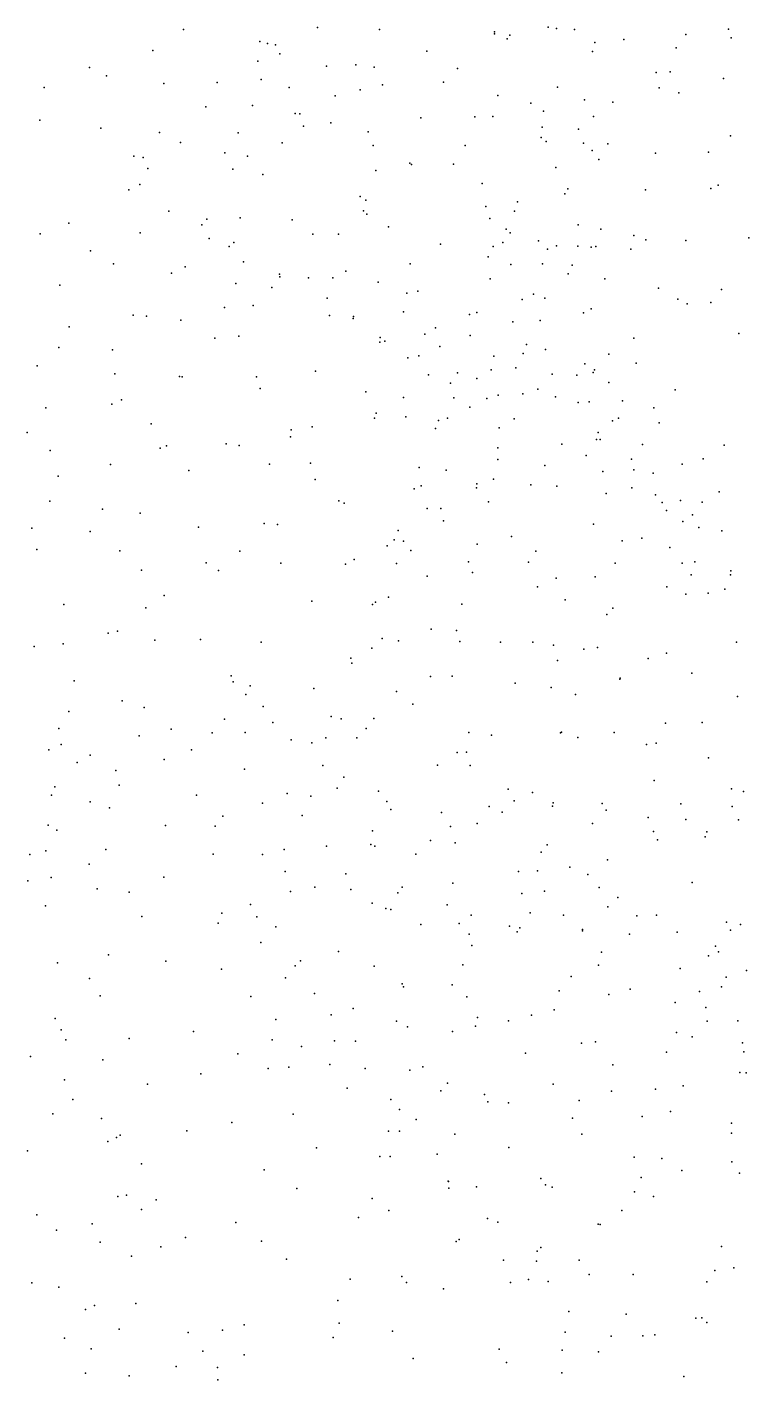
# Model space of a CAD drawing. Header units: metres. Extents: x -23.9 to 23.9, y -27.4 to 27.4.
# Drawn here: x -6.394 to -5.019, y -2.597 to -0.02 of the extents above; entities that cross this region are included whole.
import ezdxf

# ---------------------------------------------------------------- set-up
doc = ezdxf.new("R2010")
doc.units = ezdxf.units.M

msp = doc.modelspace()

# ---------------------------------------------------------------- linework, layer by layer
for p in [(-6.096, -0.025, 27.7341), (-5.8409, -0.0209, -6.655), (-5.7223, -0.0252, -0.0697), (-5.4017, -0.0203, 0.2002), (-5.3857, -0.0231, -7.6526), (-5.351, -0.0252, 29.4614), (-5.0581, -0.0245, -6.2869), (-5.9506, -0.0479, 27.6087), (-5.9357, -0.0514, -6.7522), (-5.5033, -0.0293, -24.9772), (-5.5033, -0.0333, -7.5411), (-5.4792, -0.0429, 29.3915), (-5.4744, -0.0359, 26.8695), (-5.3125, -0.0499, -7.7316), (-5.2574, -0.0437, 25.5465), (-5.1393, -0.0342, -25.2076), (-5.053, -0.0408, 25.03), (-6.1541, -0.0649, 28.8257), (-5.9205, -0.0541, -6.9781), (-5.9124, -0.071, -7.0997), (-5.6325, -0.0663, -6.2669), (-5.3167, -0.0671, -6.2361), (-5.1578, -0.06, -6.2509), (-6.2751, -0.0975, -0.5627), (-5.954, -0.0853, 29.0624), (-5.8232, -0.0946, -6.5137), (-5.7679, -0.092, 29.2073), (-5.7329, -0.0966, -6.3729), (-5.5741, -0.0994, 27.1105), (-6.2423, -0.113, 28.6838), (-6.1333, -0.1275, 25.8406), (-6.0318, -0.126, -6.8472), (-5.9482, -0.1203, -6.6643), (-5.6006, -0.1254, -6.1704), (-5.1957, -0.1066, 25.1996), (-5.169, -0.1055, -7.849), (-5.0678, -0.1181, 24.8104), (-6.361, -0.1353, 28.0413), (-5.8943, -0.1352, -7.1901), (-5.8068, -0.1513, -15.809), (-5.7593, -0.14, 27.4761), (-5.7167, -0.1302, -7.3615), (-5.4974, -0.1508, -7.5809), (-5.3835, -0.1346, 26.8114), (-5.1901, -0.1359, 0.3459), (-5.1527, -0.1456, 24.9687), (-6.0534, -0.1722, -6.986), (-5.9642, -0.1697, 27.6848), (-5.4344, -0.165, 29.3286), (-5.3323, -0.159, 25.5344), (-5.2783, -0.1632, -6.1556), (-6.3693, -0.1974, 28.3051), (-5.8833, -0.1852, -24.5541), (-5.8744, -0.1854, -6.4508), (-5.8154, -0.2027, -6.3339), (-5.6439, -0.1932, 27.3303), (-5.5413, -0.1914, 0.0364), (-5.5065, -0.1909, 25.3319), (-5.4101, -0.1806, -6.1334), (-5.3154, -0.1907, 26.5827), (-6.2533, -0.2129, 28.5527), (-6.1415, -0.2209, 28.739), (-5.9914, -0.2217, 28.9262), (-5.8674, -0.2088, 29.0809), (-5.7442, -0.2199, -6.1987), (-5.4145, -0.2306, 25.6454), (-5.4128, -0.2111, 25.9207), (-5.3436, -0.2147, 26.1908), (-5.0539, -0.2276, 29.4435), (-6.1013, -0.2399, -6.7121), (-5.9078, -0.241, 25.6333), (-5.7344, -0.2456, 29.1322), (-5.5594, -0.2457, -7.5482), (-5.4051, -0.2383, 26.9563), (-5.3341, -0.2417, 26.7061), (-5.3177, -0.2556, 25.2676), (-5.2876, -0.2429, -7.8118), (-6.1907, -0.2663, -6.8523), (-6.1729, -0.2686, 27.933), (-6.0173, -0.26, 27.7817), (-5.9737, -0.266, -7.1508), (-5.665, -0.2797, 27.4567), (-5.6617, -0.2822, -7.4591), (-5.5818, -0.2813, 29.1829), (-5.3049, -0.2727, 26.4435), (-5.1972, -0.2603, 24.9017), (-5.0961, -0.2583, 24.7503), (-6.1638, -0.2896, -6.9727), (-6.0019, -0.2908, -6.4814), (-5.9447, -0.3011, -6.3782), (-5.7296, -0.2934, -6.0623), (-5.3866, -0.2877, 25.4236), (-6.1998, -0.3304, 28.2591), (-6.1787, -0.32, -6.7058), (-5.5273, -0.318, 27.2538), (-5.3641, -0.3282, 29.2436), (-5.2161, -0.3306, -6.1166), (-5.0914, -0.328, -6.1724), (-5.0777, -0.3216, -15.5037), (-5.7595, -0.3432, 27.5817), (-5.7484, -0.3498, -7.3944), (-5.4599, -0.3533, 25.9421), (-5.3694, -0.3382, 26.2489), (-6.1236, -0.3707, 28.4224), (-6.0515, -0.3864, 28.0059), (-5.9881, -0.3839, 27.8331), (-5.753, -0.3702, -24.8771), (-5.7467, -0.3765, -5.9595), (-5.5203, -0.3618, -5.9725), (-5.5123, -0.3848, -7.6343), (-5.4653, -0.3707, -15.8069), (-6.3141, -0.3937, -6.7979), (-6.1784, -0.4119, -6.9939), (-6.0606, -0.3967, 28.649), (-5.8888, -0.3875, -6.1589), (-5.7054, -0.401, 29.0456), (-5.4816, -0.4052, 25.788), (-5.344, -0.3969, 25.0353), (-5.301, -0.4054, 26.5893), (-6.3686, -0.4142, -0.7352), (-6.0468, -0.423, 28.2049), (-5.9999, -0.4306, -7.1731), (-5.8495, -0.4148, 28.9653), (-5.8006, -0.4146, -0.2419), (-5.6066, -0.4335, -5.9111), (-5.4877, -0.4306, 25.57), (-5.4736, -0.4124, 25.4303), (-5.4199, -0.4273, 25.2183), (-5.3854, -0.437, 0.0999), (-5.3451, -0.4374, 26.8712), (-5.2385, -0.4171, -7.8305), (-5.2154, -0.4257, 25.0407), (-5.1393, -0.427, 29.213), (-5.0191, -0.4216, -25.5985), (-6.2728, -0.4465, -6.6472), (-6.0087, -0.4383, 28.4416), (-5.5154, -0.458, 27.3772), (-5.506, -0.4383, 29.0867), (-5.4026, -0.4436, -5.9977), (-5.3194, -0.4397, 29.1437), (-5.3105, -0.4382, 26.7415), (-5.2442, -0.4431, 24.8387), (-6.2289, -0.4711, -6.5411), (-6.1185, -0.4893, -6.3483), (-6.0925, -0.4768, -7.0963), (-5.9814, -0.4677, -6.1756), (-5.7869, -0.4853, 25.4732), (-5.664, -0.4712, -7.5118), (-5.4723, -0.4727, 26.1012), (-5.4122, -0.4714, 27.1454), (-5.3556, -0.474, -7.8089), (-6.3312, -0.512, -24.1192), (-5.9961, -0.5084, -0.4314), (-5.9129, -0.4911, 28.5762), (-5.9126, -0.4957, 28.1281), (-5.8576, -0.4977, 27.9965), (-5.8117, -0.4981, -5.8698), (-5.725, -0.506, 27.6942), (-5.5116, -0.4996, 25.9254), (-5.3631, -0.4901, 26.4277), (-5.2937, -0.5001, -6.0272), (-5.9273, -0.5164, -6.0176), (-5.8224, -0.5364, 28.8483), (-5.6707, -0.5269, 28.9446), (-5.6498, -0.5235, -5.8628), (-5.451, -0.539, 26.2313), (-5.4292, -0.529, 25.0555), (-5.4076, -0.5367, 29.0169), (-5.191, -0.5174, 24.7036), (-5.1545, -0.5386, -6.076), (-5.0711, -0.5201, 0.3404), (-6.0178, -0.5547, -6.089), (-5.963, -0.5504, -7.2438), (-5.6772, -0.5626, 27.8193), (-5.5374, -0.5638, 25.6524), (-5.3339, -0.5643, 26.9093), (-5.3196, -0.5571, 26.6213), (-5.1366, -0.5477, -7.8456), (-5.0918, -0.5447, 24.5372), (-6.3133, -0.5913, -16.4319), (-6.1916, -0.569, -6.3189), (-6.1661, -0.5707, -0.5958), (-6.1012, -0.5783, -6.1708), (-5.8181, -0.5696, -5.7764), (-5.7728, -0.5756, 28.5322), (-5.7719, -0.5714, 28.6862), (-5.5513, -0.5679, 27.5209), (-5.4689, -0.5818, -5.9235), (-5.4164, -0.5792, 27.2293), (-6.036, -0.6131, -24.5611), (-5.9904, -0.6092, -5.9557), (-5.7211, -0.6113, 28.3701), (-5.6365, -0.6055, 28.8406), (-5.6161, -0.5933, -0.1363), (-5.55, -0.6077, 25.4137), (-5.2386, -0.6131, 28.9919), (-5.0384, -0.6041, -7.8617), (-6.3329, -0.6308, 25.8254), (-6.2309, -0.635, -7.062), (-5.7221, -0.6206, -5.7994), (-5.7122, -0.6186, 28.1531), (-5.6074, -0.6288, 27.93), (-5.4492, -0.6422, 26.3458), (-5.4425, -0.6247, 27.4119), (-5.4064, -0.6342, 28.9178), (-5.2856, -0.643, -5.9843), (-6.3742, -0.6655, -6.5545), (-5.6684, -0.65, -7.5594), (-5.6474, -0.6466, 28.6461), (-5.5047, -0.647, 27.7472), (-5.463, -0.6695, -7.765), (-5.3317, -0.6619, -15.9926), (-5.2336, -0.6605, 24.6629), (-6.2268, -0.6809, -6.1791), (-6.1032, -0.6859, -7.1466), (-6.0982, -0.6864, -5.9814), (-5.9569, -0.6864, -7.2892), (-5.8447, -0.6759, -5.6564), (-5.6292, -0.6828, -5.7865), (-5.5738, -0.6791, 25.261), (-5.5372, -0.6896, -5.8583), (-5.51, -0.6732, 26.207), (-5.3939, -0.6816, 24.8899), (-5.3469, -0.6832, -7.8061), (-5.3156, -0.6785, 24.7739), (-5.3129, -0.6732, 26.7631), (-5.9498, -0.7089, -5.7257), (-5.7483, -0.7152, -7.5006), (-5.5873, -0.6988, -7.6526), (-5.4969, -0.7213, 28.0519), (-5.4499, -0.7189, 27.9213), (-5.4211, -0.7097, 28.7393), (-5.286, -0.6972, 28.8911), (-5.1593, -0.7112, -6.0177), (-6.3582, -0.7457, -7.1164), (-6.2323, -0.7385, -7.1448), (-6.2136, -0.7303, -6.0751), (-5.6769, -0.726, -5.6688), (-5.5812, -0.7264, 26.0111), (-5.5507, -0.7443, 25.0872), (-5.5185, -0.728, 28.4894), (-5.3876, -0.7247, 26.607), (-5.344, -0.7353, 27.6276), (-5.3233, -0.7342, 27.2401), (-5.2596, -0.732, 26.9218), (-5.2, -0.7452, -7.8305), (-5.7319, -0.7653, 25.3553), (-5.7287, -0.7559, -5.5696), (-5.6722, -0.7628, -7.5885), (-5.6105, -0.7699, 25.5132), (-5.5929, -0.7653, -25.3812), (-5.4662, -0.7664, 28.2491), (-5.279, -0.7703, -5.9457), (-5.2676, -0.7654, 28.723), (-6.3937, -0.7925, -6.4315), (-6.1575, -0.776, -5.9148), (-5.8908, -0.7877, -5.5451), (-5.8507, -0.7817, -7.4202), (-5.6158, -0.7846, 25.8557), (-5.4947, -0.7833, 26.3669), (-5.306, -0.7922, 27.3715), (-5.1903, -0.7743, 24.5227), (-6.1405, -0.8221, -7.2368), (-6.128, -0.8178, -5.8003), (-6.0146, -0.8138, -7.27), (-5.99, -0.8172, -5.5992), (-5.8919, -0.8007, -16.386), (-5.4971, -0.8215, -5.6798), (-5.3754, -0.8144, 28.4432), (-5.3092, -0.8057, 27.941), (-5.3021, -0.8061, 24.6597), (-5.222, -0.8155, 27.0495), (-5.0665, -0.8164, 28.768), (-6.3497, -0.8267, -6.1095), (-5.4972, -0.844, -7.7766), (-5.3288, -0.836, 26.8217), (-5.2427, -0.843, 27.7943), (-5.1065, -0.8425, -7.8449), (-6.3346, -0.8758, -24.1491), (-6.2345, -0.8536, -5.8948), (-6.0858, -0.8647, -5.6583), (-5.9318, -0.8531, -7.362), (-5.8541, -0.8509, -5.4391), (-5.647, -0.8589, -5.4749), (-5.5956, -0.8643, -7.6925), (-5.4078, -0.8551, 24.7835), (-5.297, -0.8669, 28.2504), (-5.2381, -0.8633, -7.8215), (-5.2014, -0.8698, 24.9111), (-5.146, -0.8525, -5.9615), (-5.8453, -0.882, -25.0226), (-5.6565, -0.9, 25.414), (-5.6433, -0.8943, 25.9625), (-5.5381, -0.8979, -0.1543), (-5.537, -0.8902, -5.5269), (-5.5056, -0.8816, 24.9215), (-5.4343, -0.892, -5.6216), (-5.3847, -0.8946, -7.7952), (-5.2419, -0.8981, 27.6012), (-6.3504, -0.9231, -5.9456), (-5.8001, -0.9223, -7.5103), (-5.7898, -0.9272, -5.2976), (-5.5149, -0.9243, -16.2942), (-5.2911, -0.9089, -5.7293), (-5.1971, -0.9112, 27.2846), (-5.1846, -0.9255, -25.9364), (-5.1495, -0.9217, 24.4128), (-5.1081, -0.9253, -16.0896), (-5.0761, -0.9053, 28.4909), (-6.2501, -0.9384, -5.7727), (-6.1786, -0.9464, -7.3264), (-5.6319, -0.9372, 26.1429), (-5.6061, -0.9375, -5.3824), (-5.1758, -0.9409, -5.7852), (-5.1266, -0.949, 28.3096), (-6.3847, -0.9748, -7.2933), (-6.067, -0.9725, -5.4463), (-5.9422, -0.9658, -7.4061), (-5.9171, -0.9675, -5.3334), (-5.6869, -0.9789, 25.528), (-5.6007, -0.961, 25.1086), (-5.315, -0.967, 26.9173), (-5.1452, -0.962, 27.8995), (-5.1148, -0.9735, -7.8408), (-6.2734, -0.9811, 25.7034), (-5.6944, -0.9966, 25.7921), (-5.6767, -0.9994, 25.2693), (-5.4714, -0.9906, -5.4214), (-5.2604, -0.9987, -5.6082), (-5.2231, -0.9939, 27.1232), (-5.0708, -0.9799, -5.8198), (-6.375, -1.0155, -5.8508), (-6.2168, -1.0179, -5.5879), (-5.9883, -1.0185, -0.5645), (-5.7081, -1.0085, -5.1667), (-5.6627, -1.0175, -7.6717), (-5.5363, -1.0052, 26.4741), (-5.4251, -1.0183, 24.6899), (-5.17, -1.0118, 0.1229), (-6.176, -1.0547, -5.4653), (-6.0528, -1.0408, 25.5335), (-6.0294, -1.0556, -7.4547), (-5.9102, -1.0412, -5.2345), (-5.7873, -1.0432, -0.4028), (-5.7707, -1.0344, -7.5715), (-5.6902, -1.0418, 26.0018), (-5.5532, -1.039, -25.6138), (-5.4388, -1.0397, 26.6956), (-5.2737, -1.0415, -7.8116), (-5.1461, -1.0411, 27.6121), (-5.1219, -1.039, 27.7513), (-5.0537, -1.0561, -5.7399), (-5.6319, -1.0663, 26.2795), (-5.5458, -1.059, 24.9375), (-5.3863, -1.0698, 26.8208), (-5.3117, -1.0671, -5.4451), (-5.1289, -1.0638, 24.3836), (-5.0543, -1.0635, 28.0304), (-6.1328, -1.1027, -5.3199), (-5.7052, -1.1062, -5.0108), (-5.4217, -1.0865, -5.3081), (-5.1752, -1.0863, 27.2706), (-5.1392, -1.1004, -5.5897), (-5.0966, -1.0983, 27.441), (-5.0649, -1.0908, -7.9453), (-6.3237, -1.12, -5.5697), (-6.1678, -1.1264, -0.7518), (-5.8515, -1.1135, -7.5495), (-5.7361, -1.1198, 25.3809), (-5.7299, -1.1155, 25.8472), (-5.5657, -1.1195, -5.1162), (-5.3688, -1.1114, -7.7936), (-5.2783, -1.1272, 27.0759), (-5.2897, -1.139, -5.3531), (-6.2392, -1.1746, -7.4933), (-6.2212, -1.171, -5.3324), (-5.7178, -1.1847, -4.9192), (-5.6242, -1.167, 25.0731), (-5.576, -1.1698, 26.4751), (-6.3802, -1.2002, -7.4757), (-6.3252, -1.1949, -5.4437), (-6.1504, -1.1882, -24.6153), (-6.0633, -1.1869, -7.551), (-5.948, -1.192, -5.0676), (-5.7374, -1.2035, 26.0888), (-5.6864, -1.1891, 26.2541), (-5.5696, -1.1904, -4.9939), (-5.4923, -1.192, 26.6614), (-5.4307, -1.1918, -5.1236), (-5.3912, -1.1978, 24.5432), (-5.3332, -1.2052, -5.2462), (-5.3077, -1.202, -7.8872), (-5.043, -1.1915, 27.6356), (-5.7769, -1.2221, 25.6203), (-5.7755, -1.2317, -25.3024), (-5.3835, -1.2268, -16.5984), (-5.2109, -1.2231, -7.9578), (-5.1762, -1.2128, -5.4596), (-6.0048, -1.2556, -16.9546), (-5.6253, -1.257, -4.8295), (-5.584, -1.2563, 24.94), (-5.2651, -1.262, 27.1334), (-5.2642, -1.2602, 24.483), (-5.128, -1.2506, 27.41), (-6.3037, -1.2652, -5.2919), (-6.0011, -1.2673, 25.4324), (-5.9688, -1.2749, -7.6473), (-5.8479, -1.2803, -4.8862), (-5.6901, -1.2858, 25.1748), (-5.4644, -1.27, 24.6818), (-5.3959, -1.2784, 26.8663), (-6.2125, -1.3036, -7.6142), (-5.9771, -1.2916, -4.9604), (-5.6592, -1.3101, 26.3295), (-5.3492, -1.2914, -0.1038), (-5.0407, -1.2952, -5.5905), (-6.3141, -1.324, -7.7208), (-6.1706, -1.3162, -7.7289), (-6.0177, -1.3383, -7.9659), (-5.9443, -1.3143, -7.8189), (-5.8147, -1.3335, 25.4446), (-5.7956, -1.3375, 25.9581), (-5.7332, -1.337, 26.1822), (-6.333, -1.3559, -7.9526), (-6.1195, -1.3572, -8.0619), (-6.0411, -1.3645, -8.1528), (-5.9782, -1.3638, -0.6506), (-5.926, -1.3447, -8.0427), (-5.7478, -1.3565, -4.7456), (-5.5524, -1.364, -7.856), (-5.3782, -1.3643, -7.9544), (-5.3758, -1.363, -5.0764), (-5.2758, -1.3637, -5.215), (-5.1783, -1.3461, -8.0553), (-5.1079, -1.3447, 24.4214), (-6.3286, -1.3864, -8.1849), (-6.1803, -1.3702, -4.9992), (-5.8908, -1.3776, -4.7912), (-5.8517, -1.3836, -8.134), (-5.8249, -1.3738, 25.7786), (-5.7656, -1.3743, 25.3122), (-5.5091, -1.3691, 26.5916), (-5.3447, -1.3736, 24.5606), (-5.214, -1.387, 27.1626), (-5.1957, -1.3841, -5.3124), (-6.3522, -1.3968, -5.1379), (-6.2736, -1.4071, -8.3666), (-6.1329, -1.415, -8.3698), (-6.0808, -1.3969, -4.8968), (-5.5744, -1.4021, -25.7274), (-5.5572, -1.401, -7.9897), (-5.096, -1.4119, 27.3809), (-6.2984, -1.421, -0.9717), (-6.2244, -1.4361, -8.482), (-5.9798, -1.4334, -8.3569), (-5.8306, -1.4264, -8.263), (-5.612, -1.4262, -4.7662), (-5.5499, -1.4267, -8.1271), (-6.3408, -1.4673, -5.0005), (-6.2182, -1.4642, -4.905), (-5.7907, -1.4491, 26.0969), (-5.1998, -1.455, -8.1134), (-6.3469, -1.4833, -8.694), (-6.071, -1.4832, -8.5624), (-5.8982, -1.4803, 25.2948), (-5.8531, -1.4853, -8.4655), (-5.8029, -1.47, -4.7583), (-5.7246, -1.4757, 25.1719), (-5.4776, -1.472, -4.8582), (-5.4662, -1.4939, -8.2223), (-5.4311, -1.4783, 24.7336), (-5.0524, -1.471, -5.4511), (-5.0292, -1.4764, -8.2234), (-6.2734, -1.4959, -24.4508), (-6.2367, -1.5071, -8.7189), (-5.9452, -1.4983, -8.5517), (-5.7084, -1.4952, -8.4289), (-5.7011, -1.5106, 25.1321), (-5.6045, -1.5161, 26.3474), (-5.5135, -1.5047, -8.3671), (-5.4892, -1.5156, 26.5473), (-5.393, -1.5043, -4.9533), (-5.3917, -1.4977, 26.7495), (-5.2986, -1.4989, 26.9322), (-5.2908, -1.512, -5.0904), (-5.1486, -1.4999, 27.2272), (-5.051, -1.5049, 24.7483), (-6.3535, -1.5403, -8.8825), (-6.1304, -1.541, 25.4608), (-6.0352, -1.5423, -8.7375), (-6.0209, -1.5232, -4.7865), (-5.8701, -1.522, 25.8381), (-5.5872, -1.543, 24.9868), (-5.5366, -1.5371, -8.4836), (-5.3171, -1.5372, -8.1002), (-5.2113, -1.5256, -0.0524), (-5.1395, -1.5298, -8.1956), (-5.0391, -1.5304, 27.4253), (-6.3368, -1.55, -4.8766), (-5.7359, -1.5508, -8.6228), (-5.6252, -1.5696, -4.7863), (-5.2008, -1.5525, -5.1873), (-5.1933, -1.5685, 27.0999), (-5.1026, -1.5626, -26.3802), (-5.0991, -1.5532, -5.3285), (-6.3883, -1.596, -9.0801), (-6.3578, -1.5889, -17.5845), (-6.2439, -1.5864, -8.9802), (-6.0396, -1.5956, -24.9697), (-5.9454, -1.5963, -8.8706), (-5.9041, -1.5869, 25.713), (-5.8236, -1.58, 26.0302), (-5.7388, -1.577, 26.1644), (-5.7313, -1.5804, -4.7563), (-5.6533, -1.5956, -8.7292), (-5.5782, -1.5739, -8.6231), (-5.4148, -1.5918, -25.9509), (-5.4033, -1.5779, -8.5122), (-6.2757, -1.6147, -9.0874), (-5.3602, -1.6205, -8.6131), (-5.2882, -1.6062, -8.2244), (-6.3923, -1.6463, -4.8368), (-6.3475, -1.6397, -9.2031), (-6.1335, -1.6392, -9.0995), (-5.9023, -1.6288, -4.7788), (-5.7868, -1.6333, -8.9155), (-5.458, -1.6286, -4.8464), (-5.4215, -1.6271, -8.7215), (-5.3259, -1.6343, -4.9557), (-6.2601, -1.6615, -4.8219), (-6.1995, -1.668, -9.2247), (-5.892, -1.6665, 25.4798), (-5.8457, -1.6584, -9.0252), (-5.7774, -1.6627, 25.3148), (-5.6877, -1.6695, 25.1902), (-5.6797, -1.6583, -8.9458), (-5.583, -1.651, -8.876), (-5.4517, -1.6705, -17.2318), (-5.4083, -1.666, 24.7906), (-5.3045, -1.6593, 24.8723), (-5.1271, -1.6492, -8.2795), (-6.3586, -1.6939, 25.5592), (-5.9683, -1.6914, -9.1909), (-5.7368, -1.6888, -9.0722), (-5.7108, -1.699, -4.7822), (-5.5939, -1.6921, -4.8162), (-5.2877, -1.696, -8.8076), (-5.2686, -1.6781, 26.889), (-6.1754, -1.714, -9.363), (-6.0228, -1.7076, -0.7824), (-5.956, -1.715, 25.6271), (-5.7007, -1.7007, -0.5104), (-5.548, -1.7115, -9.0564), (-5.4357, -1.7073, -8.9892), (-5.3723, -1.7115, 26.6657), (-5.2323, -1.7132, -5.0309), (-5.1951, -1.712, 27.0146), (-5.062, -1.7252, -5.2597), (-6.0296, -1.7269, -9.3355), (-5.92, -1.7341, -9.3067), (-5.6441, -1.7296, 26.285), (-5.5707, -1.7279, 25.0514), (-5.5517, -1.7479, 26.4083), (-5.4751, -1.7325, 24.9173), (-5.4606, -1.7434, -9.1186), (-5.4554, -1.7361, 26.538), (-5.3361, -1.739, -4.9016), (-5.3359, -1.7414, -9.0527), (-5.2464, -1.7481, -8.9781), (-5.1559, -1.7439, -8.5796), (-5.0542, -1.7402, -8.3792), (-5.0351, -1.7295, 27.3197), (-5.9484, -1.7639, -9.4173), (-5.5467, -1.7695, -9.2443), (-5.0825, -1.7707, 24.482), (-6.3359, -1.8025, -4.8714), (-6.2386, -1.787, -17.847), (-6.1294, -1.7991, -9.463), (-5.8733, -1.799, 25.5163), (-5.8006, -1.7808, 25.404), (-5.3, -1.7825, 26.7676), (-5.0964, -1.7889, -5.1672), (-5.0772, -1.7814, -8.5013), (-6.0235, -1.8148, -9.4947), (-5.8831, -1.808, 25.9063), (-5.7325, -1.8086, -9.4599), (-5.5636, -1.8065, -9.3728), (-5.3576, -1.8288, -9.3472), (-5.3054, -1.8071, -9.252), (-5.1499, -1.8131, -9.0062), (-5.0236, -1.8174, 0.0355), (-6.2748, -1.8322, -9.4656), (-5.9018, -1.8308, 25.6753), (-5.6794, -1.8423, 25.2607), (-5.6769, -1.8483, -4.8173), (-5.584, -1.8443, -25.6485), (-5.2452, -1.8529, -9.3723), (-5.0712, -1.8481, -8.9114), (-5.0626, -1.8298, -8.7569), (-6.2542, -1.8652, -24.344), (-5.9677, -1.8664, -4.7998), (-5.8465, -1.861, -4.7855), (-5.5562, -1.8675, -9.5676), (-5.3802, -1.8556, 24.8409), (-5.2861, -1.8629, -4.9374), (-5.1596, -1.8783, 24.801), (-5.1132, -1.8571, -9.1424), (-5.8146, -1.9018, -0.6582), (-5.7725, -1.8897, -9.6015), (-5.4334, -1.9019, -9.6211), (-5.3901, -1.8921, 24.914), (-5.101, -1.8877, -26.2675), (-6.3399, -1.9088, -18.1842), (-6.3285, -1.93, -4.9879), (-5.9198, -1.9105, -9.5934), (-5.6904, -1.9139, 25.061), (-5.6692, -1.9246, -9.6488), (-5.5396, -1.9233, -9.6702), (-5.5358, -1.9069, -4.8696), (-5.4772, -1.9132, 25.0064), (-5.0989, -1.9139, -9.4544), (-5.0401, -1.9128, -9.2056), (-6.3196, -1.9491, 25.4726), (-6.1992, -1.9464, -9.575), (-6.0765, -1.9332, -9.5852), (-5.9271, -1.9492, 25.1922), (-5.8084, -1.951, 25.7206), (-5.7681, -1.9515, 25.4391), (-5.5836, -1.9331, 26.3575), (-5.3382, -1.9555, -17.571), (-5.311, -1.953, -9.7292), (-5.157, -1.9349, -9.5971), (-5.1272, -1.9436, 27.0161), (-5.0316, -1.9551, 27.1979), (-6.3874, -1.9808, -5.1755), (-5.9923, -1.9757, -4.8088), (-5.8711, -1.9616, -25.1939), (-5.4445, -1.9748, 26.5424), (-5.176, -1.9724, -4.9888), (-5.0288, -1.9721, -9.5466), (-6.2494, -1.9874, -4.8675), (-5.9343, -2.0037, -9.6694), (-5.8952, -2.001, -18.0674), (-5.8173, -1.9961, 25.8458), (-5.7497, -2.0035, -4.8214), (-5.6647, -2.0072, 25.3183), (-5.64, -2.0007, -4.854), (-5.2785, -1.997, 24.7633), (-6.3225, -2.0255, -5.074), (-6.1641, -2.0339, -9.6548), (-6.0628, -2.0136, -0.9073), (-5.5932, -2.0319, -9.7524), (-5.3917, -2.0337, -9.789), (-5.0365, -2.0115, -9.7891), (-5.0245, -2.0118, -5.1112), (-5.7843, -2.041, 26.0239), (-5.6055, -2.0463, -0.5147), (-5.5229, -2.053, -4.8979), (-5.2806, -2.047, 26.7594), (-5.1969, -2.0432, 24.669), (-5.1441, -2.0368, -9.8347), (-6.3068, -2.0629, -9.6544), (-5.7013, -2.0627, 26.143), (-5.6847, -2.0818, 25.6058), (-5.5161, -2.0674, -17.9413), (-5.4767, -2.0694, 25.0801), (-5.3421, -2.065, 24.8863), (-5.1683, -2.0859, 26.9085), (-6.3449, -2.0901, -5.1927), (-6.2517, -2.0991, -4.9894), (-6.0038, -2.1067, -24.75), (-5.8867, -2.0907, -4.8032), (-5.6526, -2.101, 25.4349), (-5.3549, -2.0982, 26.6575), (-5.2223, -2.0949, -4.9954), (-5.0525, -2.108, -5.0486), (-6.2234, -2.1354, -1.1443), (-6.2167, -2.1308, -18.6286), (-6.0894, -2.1222, -9.7422), (-5.7057, -2.1233, -9.8099), (-5.6848, -2.1232, -4.861), (-5.579, -2.1287, -9.8365), (-5.3372, -2.1289, -9.8787), (-5.0526, -2.1269, -0.0633), (-6.3931, -2.1608, -5.3767), (-6.24, -2.1427, -9.7332), (-5.8423, -2.1549, -9.8128), (-5.4762, -2.154, 26.4137), (-6.1758, -2.1856, 25.3243), (-5.7217, -2.1715, -18.3145), (-5.7021, -2.1715, 25.964), (-5.6128, -2.1668, 26.1403), (-5.2376, -2.1728, 24.8389), (-5.1847, -2.1749, -17.9387), (-5.0516, -2.1814, 24.575), (-5.9425, -2.1969, 25.1842), (-5.4156, -2.2131, -4.957), (-5.2244, -2.2113, -5.0142), (-5.1466, -2.1979, 24.6711), (-5.0372, -2.2031, 27.0795), (-5.8797, -2.232, -4.8206), (-5.5916, -2.2183, 25.7858), (-5.5912, -2.2188, -25.4404), (-5.5908, -2.2314, -9.921), (-5.5377, -2.2293, 25.3238), (-5.4064, -2.2253, -9.9313), (-5.3936, -2.2297, 25.0381), (-5.2371, -2.2386, -0.2471), (-6.221, -2.2474, -19.0196), (-6.2043, -2.245, -9.8257), (-6.1477, -2.254, -24.2307), (-5.7364, -2.2512, -9.9123), (-5.201, -2.2478, -9.944), (-6.375, -2.2824, -9.8166), (-6.1755, -2.2722, -4.9967), (-5.7628, -2.2875, -4.865), (-5.7048, -2.274, 25.0676), (-5.5169, -2.2897, 25.6143), (-5.261, -2.2742, 24.8705), (-6.3377, -2.3119, -5.4082), (-6.2698, -2.2993, -5.24), (-5.9959, -2.2972, -9.9059), (-5.4971, -2.2961, 26.1477), (-5.3059, -2.3001, 26.4954), (-5.3021, -2.3009, -5.0058), (-6.2547, -2.3344, -9.8922), (-6.1391, -2.3432, -9.9198), (-6.0921, -2.3259, -4.8626), (-5.9474, -2.3329, -4.8239), (-5.5764, -2.3334, -4.9287), (-5.5712, -2.3297, -9.9712), (-5.4155, -2.3446, -4.979), (-5.0713, -2.3425, 26.862), (-6.195, -2.3614, -5.1346), (-5.8996, -2.3669, -9.9808), (-5.4865, -2.3685, 25.8838), (-5.4223, -2.3519, 25.1594), (-5.3422, -2.3685, -9.991), (-5.4235, -2.371, 25.3306), (-5.3235, -2.3961, 26.3094), (-5.2398, -2.3961, -5.0405), (-5.084, -2.3884, -25.804), (-5.0479, -2.3833, -5.0961), (-6.3849, -2.4118, -23.0996), (-6.3329, -2.4203, -9.9247), (-5.7787, -2.4052, -9.9985), (-5.6803, -2.4, -25.0479), (-5.6714, -2.4116, -4.9133), (-5.4729, -2.4112, -10.0062), (-5.4389, -2.4056, 26.0804), (-5.4014, -2.4094, 24.9189), (-5.0995, -2.4098, 26.7023), (-5.8022, -2.4459, -24.7396), (-5.601, -2.4236, -0.6011), (-6.2824, -2.4625, -20.3267), (-6.2653, -2.4552, -5.3523), (-6.1863, -2.451, -5.2084), (-5.3623, -2.4668, 25.5012), (-5.2527, -2.4715, -25.4659), (-5.9805, -2.4921, -4.8367), (-5.7994, -2.4889, -19.3264), (-5.1203, -2.4791, 24.7676), (-5.1085, -2.4784, 26.5757), (-5.0993, -2.4872, -5.098), (-6.3221, -2.5173, -20.9024), (-6.2186, -2.5, -23.4099), (-6.0868, -2.5067, -10.0348), (-6.0213, -2.5023, 25.1833), (-5.8109, -2.5159, -4.8887), (-5.6976, -2.5038, -10.0402), (-5.3689, -2.5057, -10.0466), (-5.2815, -2.5138, 25.0625), (-5.2212, -2.5129, 24.9274), (-5.1981, -2.5109, 26.3579), (-6.2716, -2.5377, -9.9638), (-6.0593, -2.542, -23.8328), (-5.98, -2.5491, -10.0484), (-5.4946, -2.5385, -4.9877), (-5.375, -2.5402, -5.0239), (-5.3056, -2.5435, 26.1066), (-6.1096, -2.5716, -5.0298), (-6.0312, -2.5732, -4.8977), (-5.6587, -2.5562, -4.9413), (-5.4808, -2.5639, -10.0685), (-6.2826, -2.5843, -22.2033), (-6.1993, -2.5891, -5.1707), (-6.0303, -2.5969, -20.5144), (-5.3752, -2.5831, -25.1402), (-5.1432, -2.5904, -10.0851)]:
    msp.add_point(p)

doc.saveas('drawing.dxf')
